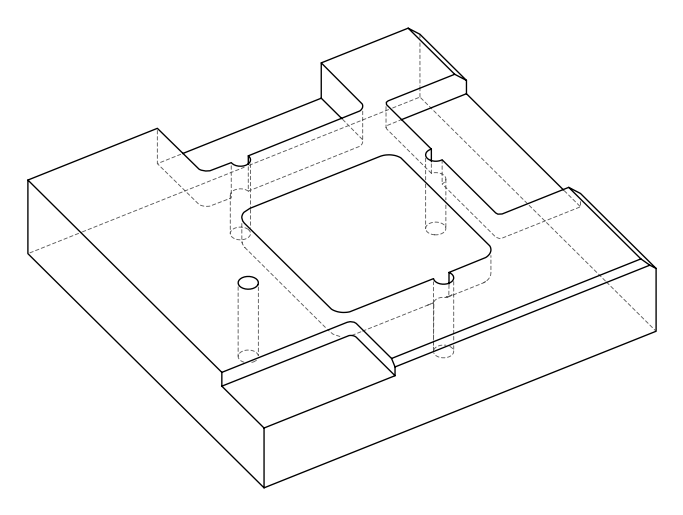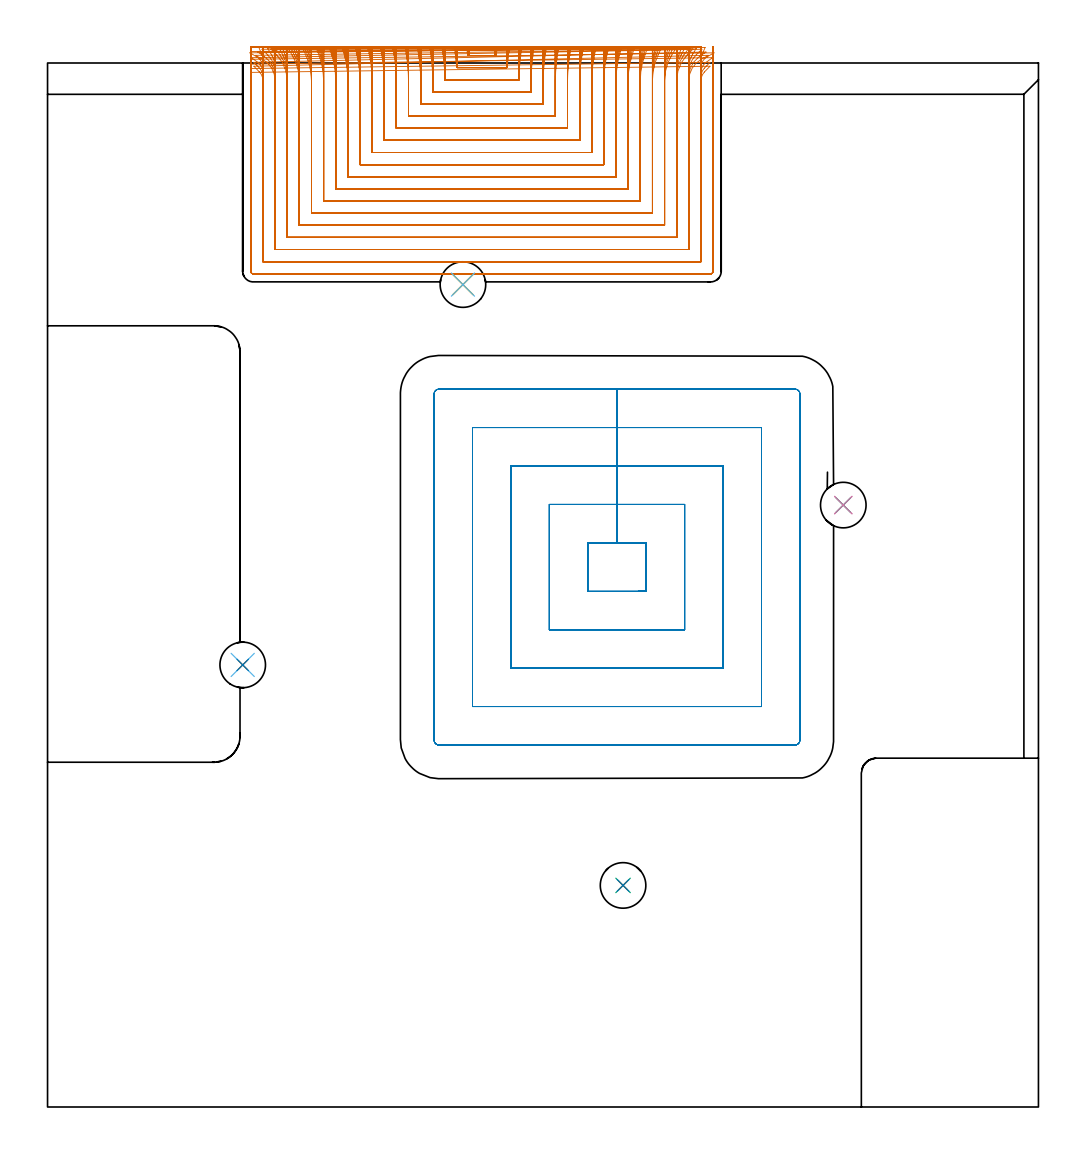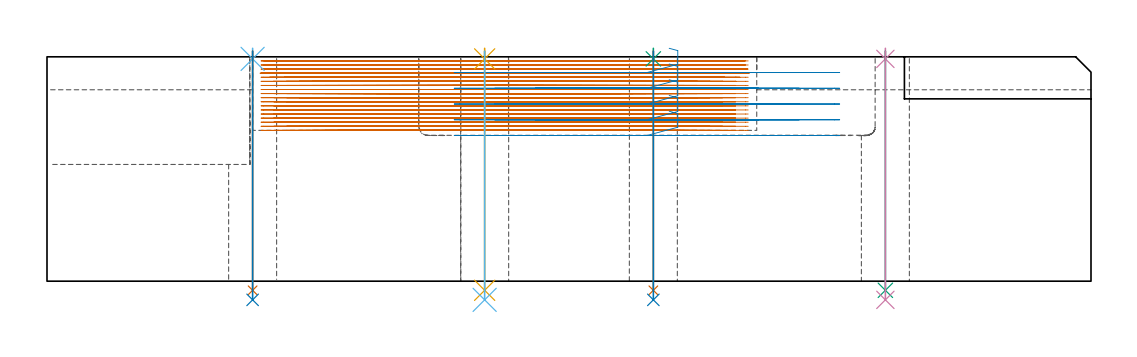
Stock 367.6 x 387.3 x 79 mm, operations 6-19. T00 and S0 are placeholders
(PLAN: 19 operations, 13 tool changes, 328.6 min)
(1 AREA_MILL | FG_CHAMFER_SURFACE | UGT0205_001 | 3.07 min | 5305 mm3)
(2 AREA_MILL_1 | FG_CHAMFER_SURFACE_1 | UGT0205_001 | 4.83 min | 8354 mm3)
(3 AREA_MILL_2 | FG_CHAMFER_SURFACE_2 | UGT0205_001 | 4.18 min | 3668 mm3)
(4 MILL_CORNER_NOTCH_RECTANGULAR | CORNER_NOTCH_RECTANGULAR | NXT0201_013 | Follow Part, ap 2.5, ae 75% | 16.65 min | 125679 mm3)
(5 MILL_OPEN_POCKET | POCKET_OPEN | NXT0201_012 | Follow Part, ap 4, ae 75% | 38.92 min | 436628 mm3)
(6 MILL_OPEN_POCKET_1 | POCKET_OPEN_1 | NXT0201_008 | Follow Part, ap 1.5, ae 75% | 241.42 min | 372296 mm3)
(7 MILL_RECTANGULAR_POCKET | POCKET_RECTANGULAR_STRAIGHT | NXT0201_007 | Follow Part, ap 6.25, ae 75% | 16.61 min | 692625 mm3)
(8 SPOT_DRILL | STEP1HOLE | NXT0321_9005460120000 | 0.03 min | 27 mm3)
(9 SPOT_DRILL_1 | STEP1HOLE_1 | NXT0321_9005460120000 | 0.03 min | 16 mm3)
(10 SPOT_DRILL_2 | STEP1HOLE_2 | NXT0321_9005460120000 | 0.03 min | 23 mm3)
(11 SPOT_DRILL_3 | STEP1HOLE_3 | NXT0321_9005460120000 | 0.03 min | 4 mm3)
(12 DRILL_THROUGH_HOLE_INTO_CENTER | STEP1HOLE | NXT0301_065 | 0.34 min | 5474 mm3)
(13 DRILL_TO_ENLARGE_THROUGH_HOLE | STEP1HOLE | UGT0301_292 | 0.35 min | 12241 mm3)
(14 DRILL_THROUGH_HOLE_INTO_CENTER_1 | STEP1HOLE_1 | NXT0301_065 | 0.34 min | 5349 mm3)
(15 DRILL_TO_ENLARGE_THROUGH_HOLE_1 | STEP1HOLE_1 | UGT0301_292 | 0.35 min | 10896 mm3)
(16 DRILL_THROUGH_HOLE_INTO_CENTER_2 | STEP1HOLE_2 | NXT0301_065 | 0.34 min | 4796 mm3)
(17 DRILL_TO_ENLARGE_THROUGH_HOLE_2 | STEP1HOLE_2 | UGT0301_292 | 0.35 min | 10412 mm3)
(18 DRILL_THROUGH_HOLE_INTO_CENTER_3 | STEP1HOLE_3 | NXT0301_065 | 0.34 min | 4507 mm3)
(19 DRILL_TO_ENLARGE_THROUGH_HOLE_3 | STEP1HOLE_3 | UGT0301_292 | 0.35 min | 9569 mm3)
(TOOL UGT0205_001 | Chamfer Mill 20 x 3 x 45 deg. | D20 FL50 Z2)
(TOOL NXT0201_013 | ENDMILL 10mm | D10 FL30 Z4)
(TOOL NXT0201_012 | ENDMILL 16mm [2P460-1600-NA 1630] | D16 FL38 Z6)
(TOOL NXT0201_008 | ENDMILL 6mm [2P460-0600-NA 1630] | D6 FL26 Z6)
(TOOL NXT0201_007 | ENDMILL 25mm [R216.25-25050GCK54P 1620] | D25 R3 FL54 Z5)
(TOOL NXT0321_9005460120000 | NC Spot Drill, 142deg, 12mm, Carbide, Uncoated | D12 PA142 FL30 Z2)
(TOOL NXT0301_065 | Carbide Drill 9.4mm [860.1-0940-075A1-MM 2214] | D9.4 PA140 FL98 Z2)
(TOOL UGT0301_292 | Twist Drill 16.9 mm | D16.9 PA118 FL120 Z2)
(OP 6 MILL_OPEN_POCKET_1)
G17 G21 G94 G90
T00 M6
G54
G17 G0 G90 X155.491 Y393.279 S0 M3
G43 Z89. H1
Z77.561
G94 G1 X155.843 Y390.3 F250.
G2 X155.866 Y390.1 R81. F500.
G1 X166.434
G2 X166.457 Y390.3 R81.
G1 X166.808 Y393.279 F250.
X150.938 Y393.277
X151.31 Y390.3
G2 X151.75 Y385.6 R76.5 F500.
G1 X170.55
G2 X170.99 Y390.3 R76.5
G1 X171.362 Y393.277 F250.
X146.377 Y393.274
X146.772 Y390.3
G2 X147.399 Y381.1 R72. F500.
G1 X174.901
G2 X175.527 Y390.3 R72.
G1 X175.922 Y393.274 F250.
X141.809 Y393.27
X142.23 Y390.3
G2 X142.9 Y380.815 R67.5 F500.
G1 Y376.6
X179.4
Y380.816
G2 X180.07 Y390.3 R67.5
G1 X180.491 Y393.27 F250.
X137.23 Y393.266
X137.682 Y390.3
G2 X138.4 Y380.815 R63. F500.
G1 Y372.1
X183.9
Y380.816
G2 X184.618 Y390.3 R63.
G1 X185.07 Y393.266 F250.
X132.64 Y393.26
X133.126 Y390.3
G2 X133.9 Y380.815 R58.5 F500.
G1 Y367.6
X188.4
Y380.816
G2 X189.174 Y390.3 R58.5
G1 X189.66 Y393.26 F250.
X128.033 Y393.253
X128.56 Y390.3
G2 X129.4 Y380.815 R54. F500.
G1 Y363.1
X192.9
Y380.816
G2 X193.739 Y390.3 R54.
G1 X194.266 Y393.253 F250.
X123.408 Y393.244
X123.983 Y390.3
G2 X124.9 Y380.815 R49.5 F500.
G1 Y358.6
X197.4
Y380.816
G2 X198.317 Y390.3 R49.5
G1 X198.892 Y393.244 F250.
X118.757 Y393.233
X119.389 Y390.3
G2 X120.4 Y380.815 R45. F500.
G1 Y354.1
X201.9
Y380.816
G2 X202.911 Y390.3 R45.
G1 X203.543 Y393.233 F250.
X114.071 Y393.217
X114.774 Y390.3
G2 X115.9 Y380.815 R40.5 F500.
G1 Y349.6
X206.4
Y380.816
G2 X207.526 Y390.3 R40.5
G1 X208.229 Y393.217 F250.
X109.338 Y393.194
X110.128 Y390.3
G2 X111.4 Y380.815 R36. F500.
G1 Y345.1
X210.9
Y380.816
G2 X212.172 Y390.3 R36.
G1 X212.962 Y393.194 F250.
X104.535 Y393.161
X105.438 Y390.3
G2 X106.9 Y380.815 R31.5 F500.
G1 Y340.6
X215.4
Y380.816
G2 X216.862 Y390.3 R31.5
G1 X217.765 Y393.161 F250.
X99.625 Y393.109
X100.679 Y390.3
G2 X102.4 Y380.815 R27. F500.
G1 Y336.1
X219.9
Y380.816
G2 X221.62 Y390.3 R27.
G1 X222.674 Y393.109 F250.
X94.538 Y393.02
X95.803 Y390.3
G2 X97.9 Y380.815 R22.5 F500.
G1 Y331.6
X224.4
Y380.816
G2 X226.496 Y390.3 R22.5
G1 X227.761 Y393.02 F250.
X89.117 Y392.85
X90.698 Y390.3
G2 X93.4 Y380.815 R18. F500.
G1 Y327.1
X228.9
Y380.816
G2 X231.601 Y390.3 R18.
G1 X233.182 Y392.85 F250.
X82.899 Y392.435
X85.006 Y390.3
G2 X88.9 Y380.815 R13.5 F500.
G1 Y322.6
X233.4
Y380.816
G2 X237.292 Y390.3 R13.5
G1 X239.4 Y392.435 F250.
X77.118 Y390.145 F500.
X79.745 Y388.697 F250.
G2 X84.4 Y380.815 R9. F500.
G1 Y318.1
X237.9
Y380.816
G2 X242.555 Y388.698 R9.
G1 X245.182 Y390.146 F250.
X76.538 Y386.102 F500.
X78.628 Y383.95 F250.
G2 X79.9 Y380.815 R4.5 F500.
G1 Y313.6
X242.4
Y380.816
G2 X243.67 Y383.949 R4.5
G1 X245.758 Y386.103 F250.
X75.4 Y383.815 F500.
Y380.815 F250.
Y310. F500.
G3 X76.3 Y309.1 R0.9
G1 X246.
G3 X246.9 Y310. R0.9
G1 Y380.816
Y383.816 F250.
G0 Z89.
X155.702 Y393.285
Z76.122
G1 X156. Y390.3
G2 X156.019 Y390.1 R81. F500.
G1 X166.281
G2 X166.3 Y390.3 R81.
G1 X166.598 Y393.285 F250.
X151.161 Y393.283
X151.476 Y390.3
G2 X151.827 Y385.6 R76.5 F500.
G1 X170.473
G2 X170.824 Y390.3 R76.5
G1 X171.139 Y393.283 F250.
X146.614 Y393.281
X146.949 Y390.3
G2 X147.4 Y382.257 R72. F500.
G1 Y381.1
X174.9
Y382.257
G2 X175.351 Y390.3 R72.
G1 X175.686 Y393.281 F250.
X142.062 Y393.279
X142.419 Y390.3
G2 X142.9 Y382.257 R67.5 F500.
G1 Y376.6
X179.4
Y382.257
G2 X179.881 Y390.3 R67.5
G1 X180.238 Y393.279 F250.
X137.501 Y393.275
X137.884 Y390.3
G2 X138.4 Y382.257 R63. F500.
G1 Y372.1
X183.9
Y382.257
G2 X184.416 Y390.3 R63.
G1 X184.799 Y393.275 F250.
X132.932 Y393.272
X133.344 Y390.3
G2 X133.9 Y382.257 R58.5 F500.
G1 Y367.6
X188.4
Y382.257
G2 X188.956 Y390.3 R58.5
G1 X189.368 Y393.272 F250.
X128.351 Y393.267
X128.798 Y390.3
G2 X129.4 Y382.257 R54. F500.
G1 Y363.1
X192.9
Y382.257
G2 X193.502 Y390.3 R54.
G1 X193.949 Y393.267 F250.
X123.755 Y393.26
X124.242 Y390.3
G2 X124.9 Y382.257 R49.5 F500.
G1 Y358.6
X197.4
Y382.257
G2 X198.058 Y390.3 R49.5
G1 X198.545 Y393.26 F250.
X119.139 Y393.252
X119.675 Y390.3
G2 X120.4 Y382.257 R45. F500.
G1 Y354.1
X201.9
Y382.257
G2 X202.625 Y390.3 R45.
G1 X203.161 Y393.252 F250.
X114.497 Y393.24
X115.093 Y390.3
G2 X115.9 Y382.257 R40.5 F500.
G1 Y349.6
X206.4
Y382.257
G2 X207.207 Y390.3 R40.5
G1 X207.802 Y393.24 F250.
X109.82 Y393.224
X110.49 Y390.3
G2 X111.4 Y382.257 R36. F500.
G1 Y345.1
X210.9
Y382.257
G2 X211.81 Y390.3 R36.
G1 X212.48 Y393.224 F250.
X105.09 Y393.201
X105.856 Y390.3
G2 X106.9 Y382.257 R31.5 F500.
G1 Y340.6
X215.4
Y382.257
G2 X216.444 Y390.3 R31.5
G1 X217.21 Y393.201 F250.
X100.28 Y393.164
X101.174 Y390.3
G2 X102.4 Y382.257 R27. F500.
G1 Y336.1
X219.9
Y382.257
G2 X221.126 Y390.3 R27.
G1 X222.019 Y393.164 F250.
X95.341 Y393.102
X96.413 Y390.3
G2 X97.9 Y382.257 R22.5 F500.
G1 Y331.6
X224.4
Y382.257
G2 X225.887 Y390.3 R22.5
G1 X226.959 Y393.102 F250.
X90.162 Y392.984
X91.503 Y390.3
G2 X93.4 Y382.257 R18. F500.
G1 Y327.1
X228.9
Y382.257
G2 X230.797 Y390.3 R18.
G1 X232.137 Y392.984 F250.
X84.455 Y392.709
X86.242 Y390.3
G2 X88.9 Y382.257 R13.5 F500.
G1 Y322.6
X233.4
Y382.257
G2 X236.058 Y390.3 R13.5
G1 X237.845 Y392.709 F250.
X78.026 Y391.373
X80.499 Y389.673
G2 X84.4 Y382.257 R9. F500.
G1 Y318.1
X237.9
Y382.257
G2 X241.802 Y389.674 R9.
G1 X244.274 Y391.373 F250.
X76.533 Y387.545 F500.
X78.625 Y385.395 F250.
G2 X79.9 Y382.257 R4.5 F500.
G1 Y313.6
X242.4
Y382.257
G2 X243.672 Y385.392 R4.5
G1 X245.762 Y387.544 F250.
X75.4 Y385.257 F500.
Y382.257 F250.
Y310. F500.
G3 X76.3 Y309.1 R0.9
G1 X246.
G3 X246.9 Y310. R0.9
G1 Y382.257
Y385.257 F250.
G0 Z89.
X155.906 Y393.291
Z74.683
G1 X156.144 Y390.3
G2 X156.16 Y390.1 R81. F500.
G1 X166.14
G2 X166.156 Y390.3 R81.
G1 X166.394 Y393.291 F250.
X151.376 Y393.289
X151.629 Y390.3
G2 X151.88 Y385.6 R76.5 F500.
G1 X170.42
G2 X170.671 Y390.3 R76.5
G1 X170.923 Y393.289 F250.
X146.844 Y393.288
X147.112 Y390.3
G2 X147.4 Y383.865 R72. F500.
G1 Y381.1
X174.9
Y383.869
G2 X175.188 Y390.3 R72.
G1 X175.456 Y393.288 F250.
X142.307 Y393.286
X142.593 Y390.3
G2 X142.9 Y383.865 R67.5 F500.
G1 Y376.6
X179.4
Y383.869
G2 X179.707 Y390.3 R67.5
G1 X179.993 Y393.286 F250.
X137.764 Y393.284
X138.07 Y390.3
G2 X138.4 Y383.865 R63. F500.
G1 Y372.1
X183.9
Y383.869
G2 X184.229 Y390.3 R63.
G1 X184.535 Y393.284 F250.
X133.215 Y393.282
X133.545 Y390.3
G2 X133.9 Y383.865 R58.5 F500.
G1 Y367.6
X188.4
Y383.869
G2 X188.755 Y390.3 R58.5
G1 X189.084 Y393.282 F250.
X128.658 Y393.279
X129.015 Y390.3
G2 X129.4 Y383.865 R54. F500.
G1 Y363.1
X192.9
Y383.869
G2 X193.284 Y390.3 R54.
G1 X193.642 Y393.279 F250.
X124.09 Y393.275
X124.48 Y390.3
G2 X124.9 Y383.865 R49.5 F500.
G1 Y358.6
X197.4
Y383.869
G2 X197.82 Y390.3 R49.5
G1 X198.209 Y393.275 F250.
X119.508 Y393.269
X119.937 Y390.3
G2 X120.4 Y383.865 R45. F500.
G1 Y354.1
X201.9
Y383.869
G2 X202.362 Y390.3 R45.
G1 X202.791 Y393.269 F250.
X114.909 Y393.262
X115.385 Y390.3
G2 X115.9 Y383.865 R40.5 F500.
G1 Y349.6
X206.4
Y383.869
G2 X206.914 Y390.3 R40.5
G1 X207.39 Y393.262 F250.
X110.284 Y393.252
X110.82 Y390.3
G2 X111.4 Y383.865 R36. F500.
G1 Y345.1
X210.9
Y383.869
G2 X211.479 Y390.3 R36.
G1 X212.015 Y393.252 F250.
X105.623 Y393.237
X106.236 Y390.3
G2 X106.9 Y383.865 R31.5 F500.
G1 Y340.6
X215.4
Y383.869
G2 X216.063 Y390.3 R31.5
G1 X216.676 Y393.237 F250.
X100.907 Y393.214
X101.622 Y390.3
G2 X102.4 Y383.865 R27. F500.
G1 Y336.1
X219.9
Y383.869
G2 X220.677 Y390.3 R27.
G1 X221.392 Y393.214 F250.
X96.102 Y393.175
X96.96 Y390.3
G2 X97.9 Y383.865 R22.5 F500.
G1 Y331.6
X224.4
Y383.869
G2 X225.339 Y390.3 R22.5
G1 X226.196 Y393.175 F250.
X91.138 Y393.102
X92.21 Y390.3
G2 X93.4 Y383.865 R18. F500.
G1 Y327.1
X228.9
Y383.869
G2 X230.088 Y390.3 R18.
G1 X231.16 Y393.102 F250.
X85.837 Y392.937
X87.267 Y390.3
G2 X88.9 Y383.865 R13.5 F500.
G1 Y322.6
X233.4
Y383.869
G2 X235.03 Y390.3 R13.5
G1 X236.459 Y392.938 F250.
X79.547 Y392.397
X81.692 Y390.3
G2 X84.4 Y383.865 R9. F500.
G1 Y318.1
X237.9
Y383.869
G2 X240.604 Y390.3 R9.
G1 X242.747 Y392.399 F250.
X75.584 Y389.27 F500.
X78.022 Y387.522 F250.
G2 X79.9 Y383.865 R4.5 F500.
G1 Y313.6
X242.4
Y383.869
G2 X244.272 Y387.522 R4.5
G1 X246.707 Y389.274 F250.
X75.4 Y386.865 F500.
Y383.865 F250.
Y310. F500.
G3 X76.3 Y309.1 R0.9
G1 X246.
G3 X246.9 Y310. R0.9
G1 Y383.869
Y386.869 F250.
G0 Z89.
X156.097 Y393.295
Z73.244
G1 X156.268 Y390.3
G2 X156.279 Y390.1 R81. F500.
G1 X166.021
G2 X166.032 Y390.3 R81.
G1 X166.204 Y393.295 F250.
X151.579
X151.76 Y390.3
G2 X151.9 Y385.6 R76.5 F500.
G1 X170.4
G2 X170.54 Y390.3 R76.5
G1 X170.721 Y393.295 F250.
X147.059 Y393.294
X147.251 Y390.3
G2 X147.4 Y385.675 R72. F500.
G1 Y381.1
X174.9
Y385.673
G2 X175.049 Y390.3 R72.
G1 X175.242 Y393.294 F250.
X142.536 Y393.293
X142.741 Y390.3
G2 X142.9 Y385.675 R67.5 F500.
G1 Y376.6
X179.4
Y385.673
G2 X179.559 Y390.3 R67.5
G1 X179.764 Y393.293 F250.
X138.01 Y393.292
X138.23 Y390.3
G2 X138.4 Y385.675 R63. F500.
G1 Y372.1
X183.9
Y385.673
G2 X184.07 Y390.3 R63.
G1 X184.29 Y393.292 F250.
X133.48 Y393.291
X133.717 Y390.3
G2 X133.9 Y385.675 R58.5 F500.
G1 Y367.6
X188.4
Y385.673
G2 X188.583 Y390.3 R58.5
G1 X188.821 Y393.291 F250.
X128.945 Y393.289
X129.202 Y390.3
G2 X129.4 Y385.675 R54. F500.
G1 Y363.1
X192.9
Y385.673
G2 X193.099 Y390.3 R54.
G1 X193.356 Y393.289 F250.
X124.403 Y393.287
X124.683 Y390.3
G2 X124.9 Y385.675 R49.5 F500.
G1 Y358.6
X197.4
Y385.673
G2 X197.617 Y390.3 R49.5
G1 X197.897 Y393.287 F250.
X119.853 Y393.284
X120.162 Y390.3
G2 X120.4 Y385.675 R45. F500.
G1 Y354.1
X201.9
Y385.673
G2 X202.138 Y390.3 R45.
G1 X202.447 Y393.284 F250.
X115.292 Y393.28
X115.635 Y390.3
G2 X115.9 Y385.675 R40.5 F500.
G1 Y349.6
X206.4
Y385.673
G2 X206.665 Y390.3 R40.5
G1 X207.008 Y393.28 F250.
X110.716 Y393.275
X111.102 Y390.3
G2 X111.4 Y385.675 R36. F500.
G1 Y345.1
X210.9
Y385.673
G2 X211.199 Y390.3 R36.
G1 X211.584 Y393.275 F250.
X106.118 Y393.268
X106.559 Y390.3
G2 X106.9 Y385.675 R31.5 F500.
G1 Y340.6
X215.4
Y385.673
G2 X215.742 Y390.3 R31.5
G1 X216.182 Y393.267 F250.
X101.487 Y393.256
X102.001 Y390.3
G2 X102.4 Y385.675 R27. F500.
G1 Y336.1
X219.9
Y385.673
G2 X220.299 Y390.3 R27.
G1 X220.813 Y393.256 F250.
X96.803 Y393.236
X97.42 Y390.3
G2 X97.9 Y385.675 R22.5 F500.
G1 Y331.6
X224.4
Y385.673
G2 X224.881 Y390.3 R22.5
G1 X225.498 Y393.236 F250.
X92.025 Y393.199
X92.796 Y390.3
G2 X93.4 Y385.675 R18. F500.
G1 Y327.1
X228.9
Y385.673
G2 X229.505 Y390.3 R18.
G1 X230.276 Y393.199 F250.
X87.055 Y393.118
X88.083 Y390.3
G2 X88.9 Y385.675 R13.5 F500.
G1 Y322.6
X233.4
Y385.673
G2 X234.218 Y390.3 R13.5
G1 X235.246 Y393.118 F250.
X81.579 Y392.874
X83.121 Y390.3
G2 X84.4 Y385.675 R9. F500.
G1 Y318.1
X237.9
Y385.673
G2 X239.18 Y390.3 R9.
G1 X240.722 Y392.873 F250.
X75.05 Y391.072
X77.648 Y389.573
G2 X79.9 Y385.675 R4.5 F500.
G1 Y313.6
X242.4
Y385.673
G2 X244.654 Y389.573 R4.5
G1 X247.253 Y391.07 F250.
X75.4 Y388.675 F500.
Y385.675 F250.
Y310. F500.
G3 X76.3 Y309.1 R0.9
G1 X246.
G3 X246.9 Y310. R0.9
G1 Y385.673
Y388.673 F250.
G0 Z89.
X156.317 Y393.299
Z71.805
G1 X156.381 Y390.3
G2 X156.386 Y390.1 R81. F500.
G1 X165.915
G2 X165.919 Y390.3 R81.
G1 X165.985 Y393.299 F250.
X151.812
X151.88 Y390.3
G2 X151.9 Y388.568 R76.5 F500.
G1 Y385.6
X170.4
Y388.533
G2 X170.42 Y390.3 R76.5
G1 X170.49 Y393.299 F250.
X147.307
X147.379 Y390.3
G2 X147.4 Y388.568 R72. F500.
G1 Y381.1
X174.9
Y388.533
G2 X174.922 Y390.3 R72.
G1 X174.995 Y393.299 F250.
X142.801
X142.878 Y390.3
G2 X142.9 Y388.568 R67.5 F500.
G1 Y376.6
X179.4
Y388.533
G2 X179.423 Y390.3 R67.5
G1 X179.502 Y393.299 F250.
X138.294
X138.376 Y390.3
G2 X138.4 Y388.568 R63. F500.
G1 Y372.1
X183.9
Y388.533
G2 X183.925 Y390.3 R63.
G1 X184.009 Y393.299 F250.
X133.786
X133.874 Y390.3
G2 X133.9 Y388.568 R58.5 F500.
G1 Y367.6
X188.4
Y388.533
G2 X188.427 Y390.3 R58.5
G1 X188.517 Y393.299 F250.
X129.276 Y393.298
X129.372 Y390.3
G2 X129.4 Y388.568 R54. F500.
G1 Y363.1
X192.9
Y388.533
G2 X192.929 Y390.3 R54.
G1 X193.027 Y393.298 F250.
X124.765
X124.87 Y390.3
G2 X124.9 Y388.568 R49.5 F500.
G1 Y358.6
X197.4
Y388.533
G2 X197.432 Y390.3 R49.5
G1 X197.539 Y393.298 F250.
X120.251
X120.367 Y390.3
G2 X120.4 Y388.568 R45. F500.
G1 Y354.1
X201.9
Y388.533
G2 X201.935 Y390.3 R45.
G1 X202.053 Y393.298 F250.
X115.735 Y393.297
X115.863 Y390.3
G2 X115.9 Y388.568 R40.5 F500.
G1 Y349.6
X206.4
Y388.533
G2 X206.439 Y390.3 R40.5
G1 X206.569 Y393.297 F250.
X111.214
X111.358 Y390.3
G2 X111.4 Y388.568 R36. F500.
G1 Y345.1
X210.9
Y388.533
G2 X210.943 Y390.3 R36.
G1 X211.091 Y393.296 F250.
X106.687 Y393.295
X106.852 Y390.3
G2 X106.9 Y388.568 R31.5 F500.
G1 Y340.6
X215.4
Y388.533
G2 X215.45 Y390.3 R31.5
G1 X215.618 Y393.295 F250.
X102.152 Y393.294
X102.344 Y390.3
G2 X102.4 Y388.568 R27. F500.
G1 Y336.1
X219.9
Y388.533
G2 X219.958 Y390.3 R27.
G1 X220.154 Y393.294 F250.
X97.602 Y393.291
X97.833 Y390.3
G2 X97.9 Y388.568 R22.5 F500.
G1 Y331.6
X224.4
Y388.533
G2 X224.47 Y390.3 R22.5
G1 X224.705 Y393.291 F250.
X93.028 Y393.286
X93.316 Y390.3
G2 X93.4 Y388.568 R18. F500.
G1 Y327.1
X228.9
Y388.533
G2 X228.987 Y390.3 R18.
G1 X229.282 Y393.286 F250.
X88.403 Y393.275
X88.788 Y390.3
G2 X88.9 Y388.568 R13.5 F500.
G1 Y322.6
X233.4
Y388.533
G2 X233.516 Y390.3 R13.5
G1 X233.909 Y393.274 F250.
X83.654 Y393.244
X84.232 Y390.3
G2 X84.4 Y388.568 R9. F500.
G1 Y318.1
X237.9
Y388.533
G2 X238.075 Y390.3 R9.
G1 X238.664 Y393.242 F250.
X78.398 Y393.069
X79.553 Y390.3
G2 X79.9 Y388.568 R4.5 F500.
G1 Y313.6
X242.4
Y388.533
G2 X242.762 Y390.3 R4.5
G1 X243.94 Y393.059 F250.
X75.4 Y391.568
Y388.568
Y310. F500.
G3 X76.3 Y309.1 R0.9
G1 X246.
G3 X246.9 Y310. R0.9
G1 Y388.533
Y391.533 F250.
G0 X156.39 Y393.3 Z70.367
G1 X156.4 Y390.3
Y390.1 F500.
X165.9
Y390.3
X165.911 Y393.3 F250.
X151.89
X151.9 Y390.3
Y390.05 F500.
Y385.6
X170.4
Y390.029
Y390.3
X170.411 Y393.3 F250.
X147.389
X147.4 Y390.3
Y390.05 F500.
Y381.1
X174.9
Y390.029
X174.901 Y390.3
X174.912 Y393.3 F250.
X142.888
X142.9 Y390.3
Y390.05 F500.
Y376.6
X179.4
Y390.029
X179.401 Y390.3
X179.413 Y393.3 F250.
X138.388
X138.4 Y390.3
Y390.05 F500.
Y372.1
X183.9
Y390.029
X183.901 Y390.3
X183.914 Y393.3 F250.
X133.887
X133.899 Y390.3
X133.9 Y390.05 F500.
Y367.6
X188.4
Y390.029
X188.401 Y390.3
X188.415 Y393.3 F250.
X129.386
X129.399 Y390.3
X129.4 Y390.05 F500.
Y363.1
X192.9
Y390.029
X192.901 Y390.3
X192.916 Y393.3 F250.
X124.884
X124.899 Y390.3
X124.9 Y390.05 F500.
Y358.6
X197.4
Y390.029
X197.401 Y390.3
X197.417 Y393.3 F250.
X120.383
X120.399 Y390.3
X120.4 Y390.05 F500.
Y354.1
X201.9
Y390.029
X201.901 Y390.3
X201.919 Y393.3 F250.
X115.881
X115.899 Y390.3
G2 X115.9 Y390.05 R40.5 F500.
G1 Y349.6
X206.4
Y390.029
X206.401 Y390.3
X206.421 Y393.3 F250.
X111.378
X111.399 Y390.3
G2 X111.4 Y390.05 R36. F500.
G1 Y345.1
X210.9
Y390.029
G2 X210.901 Y390.3 R36.
G1 X210.924 Y393.3 F250.
X106.875
X106.899 Y390.3
G2 X106.9 Y390.05 R31.5 F500.
G1 Y340.6
X215.4
Y390.029
G2 X215.401 Y390.3 R31.5
G1 X215.427 Y393.3 F250.
X102.371
X102.399 Y390.3
G2 X102.4 Y390.05 R27. F500.
G1 Y336.1
X219.9
Y390.029
G2 X219.901 Y390.3 R27.
G1 X219.932 Y393.3 F250.
X97.865
X97.899 Y390.3
G2 X97.9 Y390.05 R22.5 F500.
G1 Y331.6
X224.4
Y390.029
G2 X224.402 Y390.3 R22.5
G1 X224.438 Y393.3 F250.
X93.357
X93.398 Y390.3
G2 X93.4 Y390.05 R18. F500.
G1 Y327.1
X228.9
Y390.029
G2 X228.902 Y390.3 R18.
G1 X228.947 Y393.3 F250.
X88.842
X88.898 Y390.3
G2 X88.9 Y390.05 R13.5 F500.
G1 Y322.6
X233.4
Y390.029
G2 X233.403 Y390.3 R13.5
G1 X233.463 Y393.299 F250.
X84.313
X84.397 Y390.3
G2 X84.4 Y390.05 R9. F500.
G1 Y318.1
X237.9
Y390.029
G2 X237.904 Y390.3 R9.
G1 X237.995 Y393.299 F250.
X79.726 Y393.295
X79.893 Y390.3
G2 X79.9 Y390.05 R4.5 F500.
G1 Y313.6
X242.4
Y390.029
G2 X242.408 Y390.3 R4.5
G1 X242.589 Y393.295 F250.
X75.4 Y393.05
Y390.05
Y310. F500.
G3 X76.3 Y309.1 R0.9
G1 X246.
G3 X246.9 Y310. R0.9
G1 Y390.029
Y393.029 F250.
G0 X156.4 Y393.3 Z68.928
G1 Y390.3
G2 X156.4 Y390.1 R81. F500.
G1 X165.9
G2 X165.9 Y390.3 R81.
G1 Y393.3 F250.
X151.9
Y390.3
Y385.6 F500.
X170.4
Y390.3
Y393.3 F250.
X147.4
Y390.3
Y381.1 F500.
X174.9
Y390.3
Y393.3 F250.
X142.9
Y390.3
Y376.6 F500.
X179.4
Y390.3
Y393.3 F250.
X138.4
Y390.3
Y372.1 F500.
X183.9
Y390.3
Y393.3 F250.
X133.9
Y390.3
Y367.6 F500.
X188.4
Y390.3
Y393.3 F250.
X129.4
Y390.3
Y363.1 F500.
X192.9
Y390.3
Y393.3 F250.
X124.9
Y390.3
Y358.6 F500.
X197.4
Y390.3
Y393.3 F250.
X120.4
Y390.3
Y354.1 F500.
X201.9
Y390.3
Y393.3 F250.
X115.9
Y390.3
Y349.6 F500.
X206.4
Y390.3
Y393.3 F250.
X111.4
Y390.3
Y345.1 F500.
X210.9
Y390.3
Y393.3 F250.
X106.9
Y390.3
Y340.6 F500.
X215.4
Y390.3
Y393.3 F250.
X102.4
Y390.3
Y336.1 F500.
X219.9
Y390.3
Y393.3 F250.
X97.9
Y390.3
Y331.6 F500.
X224.4
Y390.3
Y393.3 F250.
X93.4
Y390.3
Y327.1 F500.
X228.9
Y390.3
Y393.3 F250.
X88.9
Y390.3
Y322.6 F500.
X233.4
Y390.3
Y393.3 F250.
X84.4
Y390.3
Y318.1 F500.
X237.9
Y390.3
Y393.3 F250.
X79.9
Y390.3
Y313.6 F500.
X242.4
Y390.3
Y393.3 F250.
X75.4
Y390.3
Y310. F500.
G3 X76.3 Y309.1 R0.9
G1 X246.
G3 X246.9 Y310. R0.9
G1 Y390.3
Y393.3 F250.
G0 X156.4 Z67.489
G1 Y390.3
G2 X156.4 Y390.1 R81. F500.
G1 X165.9
G2 X165.9 Y390.3 R81.
G1 Y393.3 F250.
X151.9
Y390.3
Y385.6 F500.
X170.4
Y390.3
Y393.3 F250.
X147.4
Y390.3
Y381.1 F500.
X174.9
Y390.3
Y393.3 F250.
X142.9
Y390.3
Y376.6 F500.
X179.4
Y390.3
Y393.3 F250.
X138.4
Y390.3
Y372.1 F500.
X183.9
Y390.3
Y393.3 F250.
X133.9
Y390.3
Y367.6 F500.
X188.4
Y390.3
Y393.3 F250.
X129.4
Y390.3
Y363.1 F500.
X192.9
Y390.3
Y393.3 F250.
X124.9
Y390.3
Y358.6 F500.
X197.4
Y390.3
Y393.3 F250.
X120.4
Y390.3
Y354.1 F500.
X201.9
Y390.3
Y393.3 F250.
X115.9
Y390.3
Y349.6 F500.
X206.4
Y390.3
Y393.3 F250.
X111.4
Y390.3
Y345.1 F500.
X210.9
Y390.3
Y393.3 F250.
X106.9
Y390.3
Y340.6 F500.
X215.4
Y390.3
Y393.3 F250.
X102.4
Y390.3
Y336.1 F500.
X219.9
Y390.3
Y393.3 F250.
X97.9
Y390.3
Y331.6 F500.
X224.4
Y390.3
Y393.3 F250.
X93.4
Y390.3
Y327.1 F500.
X228.9
Y390.3
Y393.3 F250.
X88.9
Y390.3
Y322.6 F500.
X233.4
Y390.3
Y393.3 F250.
X84.4
Y390.3
Y318.1 F500.
X237.9
Y390.3
Y393.3 F250.
X79.9
Y390.3
Y313.6 F500.
X242.4
Y390.3
Y393.3 F250.
X75.4
Y390.3
Y310. F500.
G3 X76.3 Y309.1 R0.9
G1 X246.
G3 X246.9 Y310. R0.9
G1 Y390.3
Y393.3 F250.
G0 X156.4 Z66.05
G1 Y390.3
G2 X156.4 Y390.1 R81. F500.
G1 X165.9
G2 X165.9 Y390.3 R81.
G1 Y393.3 F250.
X151.9
Y390.3
Y385.6 F500.
X170.4
Y390.3
Y393.3 F250.
X147.4
Y390.3
Y381.1 F500.
X174.9
Y390.3
Y393.3 F250.
X142.9
Y390.3
Y376.6 F500.
X179.4
Y390.3
Y393.3 F250.
X138.4
Y390.3
Y372.1 F500.
X183.9
Y390.3
Y393.3 F250.
X133.9
Y390.3
Y367.6 F500.
X188.4
Y390.3
Y393.3 F250.
X129.4
Y390.3
Y363.1 F500.
X192.9
Y390.3
Y393.3 F250.
X124.9
Y390.3
Y358.6 F500.
X197.4
Y390.3
Y393.3 F250.
X120.4
Y390.3
Y354.1 F500.
X201.9
Y390.3
Y393.3 F250.
X115.9
Y390.3
Y349.6 F500.
X206.4
Y390.3
Y393.3 F250.
X111.4
Y390.3
Y345.1 F500.
X210.9
Y390.3
Y393.3 F250.
X106.9
Y390.3
Y340.6 F500.
X215.4
Y390.3
Y393.3 F250.
X102.4
Y390.3
Y336.1 F500.
X219.9
Y390.3
Y393.3 F250.
X97.9
Y390.3
Y331.6 F500.
X224.4
Y390.3
Y393.3 F250.
X93.4
Y390.3
Y327.1 F500.
X228.9
Y390.3
Y393.3 F250.
X88.9
Y390.3
Y322.6 F500.
X233.4
Y390.3
Y393.3 F250.
X84.4
Y390.3
Y318.1 F500.
X237.9
Y390.3
Y393.3 F250.
X79.9
Y390.3
Y313.6 F500.
X242.4
Y390.3
Y393.3 F250.
X75.4
Y390.3
Y310. F500.
G3 X76.3 Y309.1 R0.9
G1 X246.
G3 X246.9 Y310. R0.9
G1 Y390.3
Y393.3 F250.
G0 X156.4 Z64.611
G1 Y390.3
G2 X156.4 Y390.1 R81. F500.
G1 X165.9
G2 X165.9 Y390.3 R81.
G1 Y393.3 F250.
X151.9
Y390.3
Y385.6 F500.
X170.4
Y390.3
Y393.3 F250.
X147.4
Y390.3
Y381.1 F500.
X174.9
Y390.3
Y393.3 F250.
X142.9
Y390.3
Y376.6 F500.
X179.4
Y390.3
Y393.3 F250.
X138.4
Y390.3
Y372.1 F500.
X183.9
Y390.3
Y393.3 F250.
X133.9
Y390.3
Y367.6 F500.
X188.4
Y390.3
Y393.3 F250.
X129.4
Y390.3
Y363.1 F500.
X192.9
Y390.3
Y393.3 F250.
X124.9
Y390.3
Y358.6 F500.
X197.4
Y390.3
Y393.3 F250.
X120.4
Y390.3
Y354.1 F500.
X201.9
Y390.3
Y393.3 F250.
X115.9
Y390.3
Y349.6 F500.
X206.4
Y390.3
Y393.3 F250.
X111.4
Y390.3
Y345.1 F500.
X210.9
Y390.3
Y393.3 F250.
X106.9
Y390.3
Y340.6 F500.
X215.4
Y390.3
Y393.3 F250.
X102.4
Y390.3
Y336.1 F500.
X219.9
Y390.3
Y393.3 F250.
X97.9
Y390.3
Y331.6 F500.
X224.4
Y390.3
Y393.3 F250.
X93.4
Y390.3
Y327.1 F500.
X228.9
Y390.3
Y393.3 F250.
X88.9
Y390.3
Y322.6 F500.
X233.4
Y390.3
Y393.3 F250.
X84.4
Y390.3
Y318.1 F500.
X237.9
Y390.3
Y393.3 F250.
X79.9
Y390.3
Y313.6 F500.
X242.4
Y390.3
Y393.3 F250.
X75.4
Y390.3
Y310. F500.
G3 X76.3 Y309.1 R0.9
G1 X246.
G3 X246.9 Y310. R0.9
G1 Y390.3
Y393.3 F250.
G0 X156.4 Z63.172
G1 Y390.3
G2 X156.4 Y390.1 R81. F500.
G1 X165.9
G2 X165.9 Y390.3 R81.
G1 Y393.3 F250.
X151.9
Y390.3
Y385.6 F500.
X170.4
Y390.3
Y393.3 F250.
X147.4
Y390.3
Y381.1 F500.
X174.9
Y390.3
Y393.3 F250.
X142.9
Y390.3
Y376.6 F500.
X179.4
Y390.3
Y393.3 F250.
X138.4
Y390.3
Y372.1 F500.
X183.9
Y390.3
Y393.3 F250.
X133.9
Y390.3
Y367.6 F500.
X188.4
Y390.3
Y393.3 F250.
X129.4
Y390.3
Y363.1 F500.
X192.9
Y390.3
Y393.3 F250.
X124.9
Y390.3
Y358.6 F500.
X197.4
Y390.3
Y393.3 F250.
X120.4
Y390.3
Y354.1 F500.
X201.9
Y390.3
Y393.3 F250.
X115.9
Y390.3
Y349.6 F500.
X206.4
Y390.3
Y393.3 F250.
X111.4
Y390.3
Y345.1 F500.
X210.9
Y390.3
Y393.3 F250.
X106.9
Y390.3
Y340.6 F500.
X215.4
Y390.3
Y393.3 F250.
X102.4
Y390.3
Y336.1 F500.
X219.9
Y390.3
Y393.3 F250.
X97.9
Y390.3
Y331.6 F500.
X224.4
Y390.3
Y393.3 F250.
X93.4
Y390.3
Y327.1 F500.
X228.9
Y390.3
Y393.3 F250.
X88.9
Y390.3
Y322.6 F500.
X233.4
Y390.3
Y393.3 F250.
X84.4
Y390.3
Y318.1 F500.
X237.9
Y390.3
Y393.3 F250.
X79.9
Y390.3
Y313.6 F500.
X242.4
Y390.3
Y393.3 F250.
X75.4
Y390.3
Y310. F500.
G3 X76.3 Y309.1 R0.9
G1 X246.
G3 X246.9 Y310. R0.9
G1 Y390.3
Y393.3 F250.
G0 X156.4 Z61.733
G1 Y390.3
G2 X156.4 Y390.1 R81. F500.
G1 X165.9
G2 X165.9 Y390.3 R81.
G1 Y393.3 F250.
X151.9
Y390.3
Y385.6 F500.
X170.4
Y390.3
Y393.3 F250.
X147.4
Y390.3
Y381.1 F500.
X174.9
Y390.3
Y393.3 F250.
X142.9
Y390.3
Y376.6 F500.
X179.4
Y390.3
Y393.3 F250.
X138.4
Y390.3
Y372.1 F500.
X183.9
Y390.3
Y393.3 F250.
X133.9
Y390.3
Y367.6 F500.
X188.4
Y390.3
Y393.3 F250.
X129.4
Y390.3
Y363.1 F500.
X192.9
Y390.3
Y393.3 F250.
X124.9
Y390.3
Y358.6 F500.
X197.4
Y390.3
Y393.3 F250.
X120.4
Y390.3
Y354.1 F500.
X201.9
Y390.3
Y393.3 F250.
X115.9
Y390.3
Y349.6 F500.
X206.4
Y390.3
Y393.3 F250.
X111.4
Y390.3
Y345.1 F500.
X210.9
Y390.3
Y393.3 F250.
X106.9
Y390.3
Y340.6 F500.
X215.4
Y390.3
Y393.3 F250.
X102.4
Y390.3
Y336.1 F500.
X219.9
Y390.3
Y393.3 F250.
X97.9
Y390.3
Y331.6 F500.
X224.4
Y390.3
Y393.3 F250.
X93.4
Y390.3
Y327.1 F500.
X228.9
Y390.3
Y393.3 F250.
X88.9
Y390.3
Y322.6 F500.
X233.4
Y390.3
Y393.3 F250.
X84.4
Y390.3
Y318.1 F500.
X237.9
Y390.3
Y393.3 F250.
X79.9
Y390.3
Y313.6 F500.
X242.4
Y390.3
Y393.3 F250.
X75.4
Y390.3
Y310. F500.
G3 X76.3 Y309.1 R0.9
G1 X246.
G3 X246.9 Y310. R0.9
G1 Y390.3
Y393.3 F250.
G0 X156.4 Z60.294
G1 Y390.3
G2 X156.4 Y390.1 R81. F500.
G1 X165.9
G2 X165.9 Y390.3 R81.
G1 Y393.3 F250.
X151.9
Y390.3
Y385.6 F500.
X170.4
Y390.3
Y393.3 F250.
X147.4
Y390.3
Y381.1 F500.
X174.9
Y390.3
Y393.3 F250.
X142.9
Y390.3
Y376.6 F500.
X179.4
Y390.3
Y393.3 F250.
X138.4
Y390.3
Y372.1 F500.
X183.9
Y390.3
Y393.3 F250.
X133.9
Y390.3
Y367.6 F500.
X188.4
Y390.3
Y393.3 F250.
X129.4
Y390.3
Y363.1 F500.
X192.9
Y390.3
Y393.3 F250.
X124.9
Y390.3
Y358.6 F500.
X197.4
Y390.3
Y393.3 F250.
X120.4
Y390.3
Y354.1 F500.
X201.9
Y390.3
Y393.3 F250.
X115.9
Y390.3
Y349.6 F500.
X206.4
Y390.3
Y393.3 F250.
X111.4
Y390.3
Y345.1 F500.
X210.9
Y390.3
Y393.3 F250.
X106.9
Y390.3
Y340.6 F500.
X215.4
Y390.3
Y393.3 F250.
X102.4
Y390.3
Y336.1 F500.
X219.9
Y390.3
Y393.3 F250.
X97.9
Y390.3
Y331.6 F500.
X224.4
Y390.3
Y393.3 F250.
X93.4
Y390.3
Y327.1 F500.
X228.9
Y390.3
Y393.3 F250.
X88.9
Y390.3
Y322.6 F500.
X233.4
Y390.3
Y393.3 F250.
X84.4
Y390.3
Y318.1 F500.
X237.9
Y390.3
Y393.3 F250.
X79.9
Y390.3
Y313.6 F500.
X242.4
Y390.3
Y393.3 F250.
X75.4
Y390.3
Y310. F500.
G3 X76.3 Y309.1 R0.9
G1 X246.
G3 X246.9 Y310. R0.9
G1 Y390.3
Y393.3 F250.
G0 X156.4 Z58.856
G1 Y390.3
G2 X156.4 Y390.1 R81. F500.
G1 X165.9
G2 X165.9 Y390.3 R81.
G1 Y393.3 F250.
X151.9
Y390.3
Y385.6 F500.
X170.4
Y390.3
Y393.3 F250.
X147.4
Y390.3
Y381.1 F500.
X174.9
Y390.3
Y393.3 F250.
X142.9
Y390.3
Y376.6 F500.
X179.4
Y390.3
Y393.3 F250.
X138.4
Y390.3
Y372.1 F500.
X183.9
Y390.3
Y393.3 F250.
X133.9
Y390.3
Y367.6 F500.
X188.4
Y390.3
Y393.3 F250.
X129.4
Y390.3
Y363.1 F500.
X192.9
Y390.3
Y393.3 F250.
X124.9
Y390.3
Y358.6 F500.
X197.4
Y390.3
Y393.3 F250.
X120.4
Y390.3
Y354.1 F500.
X201.9
Y390.3
Y393.3 F250.
X115.9
Y390.3
Y349.6 F500.
X206.4
Y390.3
Y393.3 F250.
X111.4
Y390.3
Y345.1 F500.
X210.9
Y390.3
Y393.3 F250.
X106.9
Y390.3
Y340.6 F500.
X215.4
Y390.3
Y393.3 F250.
X102.4
Y390.3
Y336.1 F500.
X219.9
Y390.3
Y393.3 F250.
X97.9
Y390.3
Y331.6 F500.
X224.4
Y390.3
Y393.3 F250.
X93.4
Y390.3
Y327.1 F500.
X228.9
Y390.3
Y393.3 F250.
X88.9
Y390.3
Y322.6 F500.
X233.4
Y390.3
Y393.3 F250.
X84.4
Y390.3
Y318.1 F500.
X237.9
Y390.3
Y393.3 F250.
X79.9
Y390.3
Y313.6 F500.
X242.4
Y390.3
Y393.3 F250.
X75.4
Y390.3
Y310. F500.
G3 X76.3 Y309.1 R0.9
G1 X246.
G3 X246.9 Y310. R0.9
G1 Y390.3
Y393.3 F250.
G0 X156.4 Z57.417
G1 Y390.3
G2 X156.4 Y390.1 R81. F500.
G1 X165.9
G2 X165.9 Y390.3 R81.
G1 Y393.3 F250.
X151.9
Y390.3
Y385.6 F500.
X170.4
Y390.3
Y393.3 F250.
X147.4
Y390.3
Y381.1 F500.
X174.9
Y390.3
Y393.3 F250.
X142.9
Y390.3
Y376.6 F500.
X179.4
Y390.3
Y393.3 F250.
X138.4
Y390.3
Y372.1 F500.
X183.9
Y390.3
Y393.3 F250.
X133.9
Y390.3
Y367.6 F500.
X188.4
Y390.3
Y393.3 F250.
X129.4
Y390.3
Y363.1 F500.
X192.9
Y390.3
Y393.3 F250.
X124.9
Y390.3
Y358.6 F500.
X197.4
Y390.3
Y393.3 F250.
X120.4
Y390.3
Y354.1 F500.
X201.9
Y390.3
Y393.3 F250.
X115.9
Y390.3
Y349.6 F500.
X206.4
Y390.3
Y393.3 F250.
X111.4
Y390.3
Y345.1 F500.
X210.9
Y390.3
Y393.3 F250.
X106.9
Y390.3
Y340.6 F500.
X215.4
Y390.3
Y393.3 F250.
X102.4
Y390.3
Y336.1 F500.
X219.9
Y390.3
Y393.3 F250.
X97.9
Y390.3
Y331.6 F500.
X224.4
Y390.3
Y393.3 F250.
X93.4
Y390.3
Y327.1 F500.
X228.9
Y390.3
Y393.3 F250.
X88.9
Y390.3
Y322.6 F500.
X233.4
Y390.3
Y393.3 F250.
X84.4
Y390.3
Y318.1 F500.
X237.9
Y390.3
Y393.3 F250.
X79.9
Y390.3
Y313.6 F500.
X242.4
Y390.3
Y393.3 F250.
X75.4
Y390.3
Y310. F500.
G3 X76.3 Y309.1 R0.9
G1 X246.
G3 X246.9 Y310. R0.9
G1 Y390.3
Y393.3 F250.
G0 X156.4 Z55.978
G1 Y390.3
G2 X156.4 Y390.1 R81. F500.
G1 X165.9
G2 X165.9 Y390.3 R81.
G1 Y393.3 F250.
X151.9
Y390.3
Y385.6 F500.
X170.4
Y390.3
Y393.3 F250.
X147.4
Y390.3
Y381.1 F500.
X174.9
Y390.3
Y393.3 F250.
X142.9
Y390.3
Y376.6 F500.
X179.4
Y390.3
Y393.3 F250.
X138.4
Y390.3
Y372.1 F500.
X183.9
Y390.3
Y393.3 F250.
X133.9
Y390.3
Y367.6 F500.
X188.4
Y390.3
Y393.3 F250.
X129.4
Y390.3
Y363.1 F500.
X192.9
Y390.3
Y393.3 F250.
X124.9
Y390.3
Y358.6 F500.
X197.4
Y390.3
Y393.3 F250.
X120.4
Y390.3
Y354.1 F500.
X201.9
Y390.3
Y393.3 F250.
X115.9
Y390.3
Y349.6 F500.
X206.4
Y390.3
Y393.3 F250.
X111.4
Y390.3
Y345.1 F500.
X210.9
Y390.3
Y393.3 F250.
X106.9
Y390.3
Y340.6 F500.
X215.4
Y390.3
Y393.3 F250.
X102.4
Y390.3
Y336.1 F500.
X219.9
Y390.3
Y393.3 F250.
X97.9
Y390.3
Y331.6 F500.
X224.4
Y390.3
Y393.3 F250.
X93.4
Y390.3
Y327.1 F500.
X228.9
Y390.3
Y393.3 F250.
X88.9
Y390.3
Y322.6 F500.
X233.4
Y390.3
Y393.3 F250.
X84.4
Y390.3
Y318.1 F500.
X237.9
Y390.3
Y393.3 F250.
X79.9
Y390.3
Y313.6 F500.
X242.4
Y390.3
Y393.3 F250.
X75.4
Y390.3
Y310. F500.
G3 X76.3 Y309.1 R0.9
G1 X246.
G3 X246.9 Y310. R0.9
G1 Y390.3
Y393.3 F250.
G0 X156.4 Z54.539
G1 Y390.3
G2 X156.4 Y390.1 R81. F500.
G1 X165.9
G2 X165.9 Y390.3 R81.
G1 Y393.3 F250.
X151.9
Y390.3
Y385.6 F500.
X170.4
Y390.3
Y393.3 F250.
X147.4
Y390.3
Y381.1 F500.
X174.9
Y390.3
Y393.3 F250.
X142.9
Y390.3
Y376.6 F500.
X179.4
Y390.3
Y393.3 F250.
X138.4
Y390.3
Y372.1 F500.
X183.9
Y390.3
Y393.3 F250.
X133.9
Y390.3
Y367.6 F500.
X188.4
Y390.3
Y393.3 F250.
X129.4
Y390.3
Y363.1 F500.
X192.9
Y390.3
Y393.3 F250.
X124.9
Y390.3
Y358.6 F500.
X197.4
Y390.3
Y393.3 F250.
X120.4
Y390.3
Y354.1 F500.
X201.9
Y390.3
Y393.3 F250.
X115.9
Y390.3
Y349.6 F500.
X206.4
Y390.3
Y393.3 F250.
X111.4
Y390.3
Y345.1 F500.
X210.9
Y390.3
Y393.3 F250.
X106.9
Y390.3
Y340.6 F500.
X215.4
Y390.3
Y393.3 F250.
X102.4
Y390.3
Y336.1 F500.
X219.9
Y390.3
Y393.3 F250.
X97.9
Y390.3
Y331.6 F500.
X224.4
Y390.3
Y393.3 F250.
X93.4
Y390.3
Y327.1 F500.
X228.9
Y390.3
Y393.3 F250.
X88.9
Y390.3
Y322.6 F500.
X233.4
Y390.3
Y393.3 F250.
X84.4
Y390.3
Y318.1 F500.
X237.9
Y390.3
Y393.3 F250.
X79.9
Y390.3
Y313.6 F500.
X242.4
Y390.3
Y393.3 F250.
X75.4
Y390.3
Y310. F500.
G3 X76.3 Y309.1 R0.9
G1 X246.
G3 X246.9 Y310. R0.9
G1 Y390.3
Y393.3 F250.
G0 X156.4 Z53.1
G1 Y390.3
G2 X156.4 Y390.1 R81. F500.
G1 X165.9
G2 X165.9 Y390.3 R81.
G1 Y393.3 F250.
X151.9
Y390.3
Y385.6 F500.
X170.4
Y390.3
Y393.3 F250.
X147.4
Y390.3
Y381.1 F500.
X174.9
Y390.3
Y393.3 F250.
X142.9
Y390.3
Y376.6 F500.
X179.4
Y390.3
Y393.3 F250.
X138.4
Y390.3
Y372.1 F500.
X183.9
Y390.3
Y393.3 F250.
X133.9
Y390.3
Y367.6 F500.
X188.4
Y390.3
Y393.3 F250.
X129.4
Y390.3
Y363.1 F500.
X192.9
Y390.3
Y393.3 F250.
X124.9
Y390.3
Y358.6 F500.
X197.4
Y390.3
Y393.3 F250.
X120.4
Y390.3
Y354.1 F500.
X201.9
Y390.3
Y393.3 F250.
X115.9
Y390.3
Y349.6 F500.
X206.4
Y390.3
Y393.3 F250.
X111.4
Y390.3
Y345.1 F500.
X210.9
Y390.3
Y393.3 F250.
X106.9
Y390.3
Y340.6 F500.
X215.4
Y390.3
Y393.3 F250.
X102.4
Y390.3
Y336.1 F500.
X219.9
Y390.3
Y393.3 F250.
X97.9
Y390.3
Y331.6 F500.
X224.4
Y390.3
Y393.3 F250.
X93.4
Y390.3
Y327.1 F500.
X228.9
Y390.3
Y393.3 F250.
X88.9
Y390.3
Y322.6 F500.
X233.4
Y390.3
Y393.3 F250.
X84.4
Y390.3
Y318.1 F500.
X237.9
Y390.3
Y393.3 F250.
X79.9
Y390.3
Y313.6 F500.
X242.4
Y390.3
Y393.3 F250.
X75.4
Y390.3
Y310. F500.
G3 X76.3 Y309.1 R0.9
G1 X246.
G3 X246.9 Y310. R0.9
G1 Y390.3
Y393.3 F250.
G0 Z89.
M5
M2
(OP 7 MILL_RECTANGULAR_POCKET)
G17 G21 G94 G90
T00 M6
G54
G17 G0 G90 X219.078 Y191.3 S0 M3
G43 Z89. H1
Z82.
G94 G1 X222.1 Z81.19 F250.
Y209.3 Z76.367
X211.25 Z73.46
X200.4 F500.
Y191.3
X222.1
Y209.3
X211.25
Y223.55
X186.15
Y177.05
X236.35
Y223.55
X211.25
Y237.8
X171.9
Y162.8
X250.6
Y215.657
Y237.8
X211.25
Y252.05
X157.65
Y148.55
X264.85
Y215.657
Y252.05
X211.25
Y266.3
X145.2
G3 X143.4 Y264.5 R1.8
G1 Y136.1
G3 X145.2 Y134.3 R1.8
G1 X277.3
G3 X279.1 Y136.1 R1.8
G1 Y264.5
G3 X277.3 Y266.3 R1.8
G1 X211.25
X210.25
G0 X219.078 Y191.3 Z76.46
G1 X222.1 Z75.65 F250.
Y209.3 Z70.827
X211.25 Z67.92
X200.4 F500.
Y191.3
X222.1
Y209.3
X211.25
Y223.55
X186.15
Y177.05
X236.35
Y223.55
X211.25
Y237.8
X171.9
Y162.8
X250.6
Y215.657
Y237.8
X211.25
Y252.05
X157.65
Y148.55
X264.85
Y215.657
Y252.05
X211.25
Y266.3
X145.2
G3 X143.4 Y264.5 R1.8
G1 Y136.1
G3 X145.2 Y134.3 R1.8
G1 X277.3
G3 X279.1 Y136.1 R1.8
G1 Y264.5
G3 X277.3 Y266.3 R1.8
G1 X211.25
X210.25
G0 X219.078 Y191.3 Z70.92
G1 X222.1 Z70.11 F250.
Y209.3 Z65.287
X211.25 Z62.38
X200.4 F500.
Y191.3
X222.1
Y209.3
X211.25
Y223.55
X186.15
Y177.05
X236.35
Y223.55
X211.25
Y237.8
X171.9
Y162.8
X250.6
Y215.657
Y237.8
X211.25
Y252.05
X157.65
Y148.55
X264.85
Y215.657
Y252.05
X211.25
Y266.3
X145.2
G3 X143.4 Y264.5 R1.8
G1 Y136.1
G3 X145.2 Y134.3 R1.8
G1 X277.3
G3 X279.1 Y136.1 R1.8
G1 Y264.5
G3 X277.3 Y266.3 R1.8
G1 X211.25
X210.25
G0 X219.078 Y191.3 Z65.38
G1 X222.1 Z64.57 F250.
Y209.3 Z59.747
X211.25 Z56.84
X200.4 F500.
Y191.3
X222.1
Y209.3
X211.25
Y223.55
X186.15
Y177.05
X236.35
Y223.55
X211.25
Y237.8
X171.9
Y162.8
X250.6
Y215.657
Y237.8
X211.25
Y252.05
X157.65
Y148.55
X264.85
Y215.657
Y252.05
X211.25
Y266.3
X145.2
G3 X143.4 Y264.5 R1.8
G1 Y136.1
G3 X145.2 Y134.3 R1.8
G1 X277.3
G3 X279.1 Y136.1 R1.8
G1 Y264.5
G3 X277.3 Y266.3 R1.8
G1 X211.25
X210.25
G0 X219.078 Y191.3 Z59.84
G1 X222.1 Z59.03 F250.
Y209.3 Z54.207
X211.25 Z51.3
X200.4 F500.
Y191.3
X222.1
Y209.3
X211.25
Y223.55
X186.15
Y177.05
X236.35
Y223.55
X211.25
Y237.8
X171.9
Y162.8
X250.6
Y215.657
Y237.8
X211.25
Y252.05
X157.65
Y148.55
X264.85
Y215.657
Y252.05
X211.25
Y266.3
X145.2
G3 X143.4 Y264.5 R1.8
G1 Y136.1
G3 X145.2 Y134.3 R1.8
G1 X277.3
G3 X279.1 Y136.1 R1.8
G1 Y264.5
G3 X277.3 Y266.3 R1.8
G1 X211.25
X210.25
G0 Z89.
M5
M2
(OP 8 SPOT_DRILL)
G17 G21 G94 G90
T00 M6
G54
G17 G0 G90 X213.5 Y82.2 S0 M3
G43 Z89. H0
G94 G81 G98 Z78.273 F250. R82.
G80
M5
M2
(OP 9 SPOT_DRILL_1)
G17 G21 G94 G90
T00 M6
G54
G17 G0 G90 X295.2 Y223.3 S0 M3
G43 Z89. H0
G94 G81 G98 Z78.273 F250. R82.
G80
M5
M2
(OP 10 SPOT_DRILL_2)
G17 G21 G94 G90
T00 M6
G54
G17 G0 G90 X154.1 Y305.1 S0 M3
G43 Z89. H0
G94 G81 G98 Z78.273 F250. R82.
G80
M5
M2
(OP 11 SPOT_DRILL_3)
G17 G21 G94 G90
T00 M6
G54
G17 G0 G90 X72.4 Y164. S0 M3
G43 Z89. H0
G94 G81 G98 Z78.273 F250. R82.
G80
M5
M2
(OP 12 DRILL_THROUGH_HOLE_INTO_CENTER)
G17 G21 G94 G90
T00 M6
G54
G17 G0 G90 X213.5 Y82.2 S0 M3
G43 Z89. H1
G94 G73 G98 Z-3.211 F250. Q9.135 R81.
G80
M5
M2
(OP 13 DRILL_TO_ENLARGE_THROUGH_HOLE)
G17 G21 G94 G90
T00 M6
G54
G17 G0 G90 X213.5 Y82.2 S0 M3
G43 Z89. H0
G94 G73 G98 Z-6.577 F250. Q14.263 R81.
G80
M5
M2
(OP 14 DRILL_THROUGH_HOLE_INTO_CENTER_1)
G17 G21 G94 G90
T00 M6
G54
G17 G0 G90 X295.2 Y223.3 S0 M3
G43 Z89. H1
G94 G73 G98 Z-3.211 F250. Q9.135 R81.
G80
M5
M2
(OP 15 DRILL_TO_ENLARGE_THROUGH_HOLE_1)
G17 G21 G94 G90
T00 M6
G54
G17 G0 G90 X295.2 Y223.3 S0 M3
G43 Z89. H0
G94 G73 G98 Z-6.577 F250. Q14.263 R81.
G80
M5
M2
(OP 16 DRILL_THROUGH_HOLE_INTO_CENTER_2)
G17 G21 G94 G90
T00 M6
G54
G17 G0 G90 X154.1 Y305.1 S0 M3
G43 Z89. H1
G94 G73 G98 Z-3.211 F250. Q9.135 R81.
G80
M5
M2
(OP 17 DRILL_TO_ENLARGE_THROUGH_HOLE_2)
G17 G21 G94 G90
T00 M6
G54
G17 G0 G90 X154.1 Y305.1 S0 M3
G43 Z89. H0
G94 G73 G98 Z-6.577 F250. Q14.263 R81.
G80
M5
M2
(OP 18 DRILL_THROUGH_HOLE_INTO_CENTER_3)
G17 G21 G94 G90
T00 M6
G54
G17 G0 G90 X72.4 Y164. S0 M3
G43 Z89. H1
G94 G73 G98 Z-3.211 F250. Q9.135 R81.
G80
M5
M2
(OP 19 DRILL_TO_ENLARGE_THROUGH_HOLE_3)
G17 G21 G94 G90
T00 M6
G54
G17 G0 G90 X72.4 Y164. S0 M3
G43 Z89. H0
G94 G73 G98 Z-6.577 F250. Q14.263 R81.
G80
M5
M2
